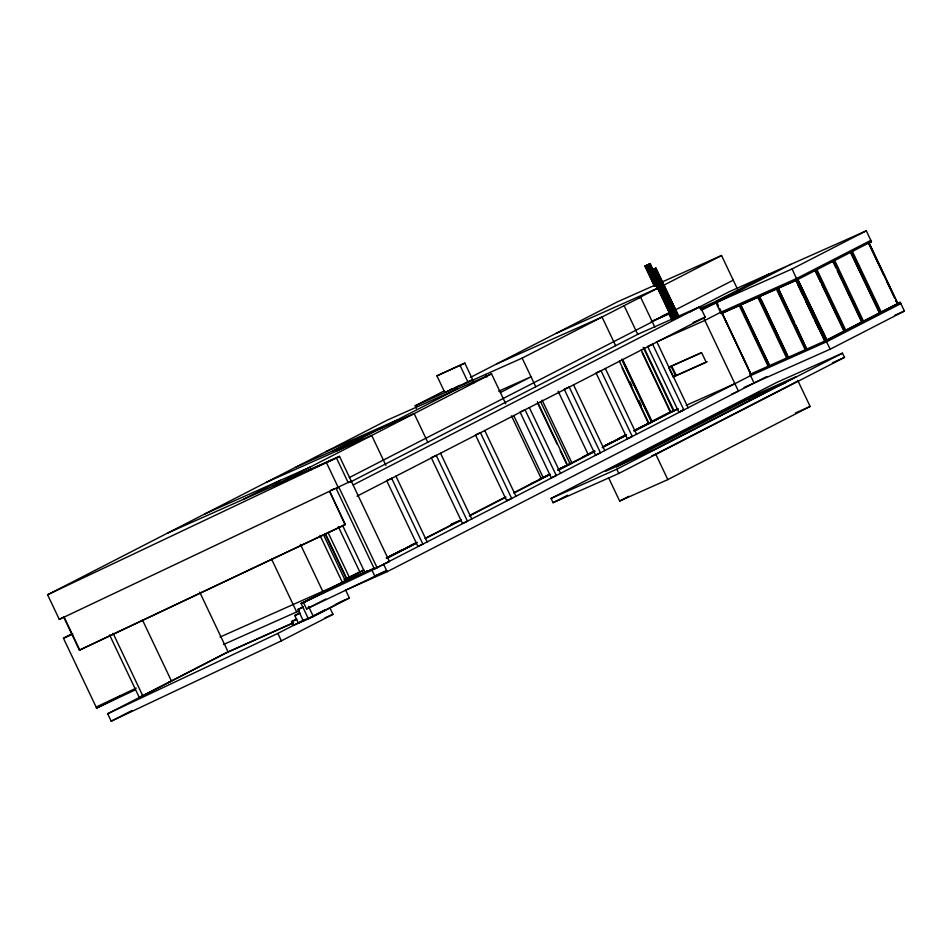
<?xml version="1.0" encoding="UTF-8"?>
<svg xmlns="http://www.w3.org/2000/svg" width="952" height="952" viewBox="0 0 952 952"><rect width="100%" height="100%" fill="white"/><g stroke="black" fill="none" stroke-linecap="round" stroke-linejoin="round"><path stroke-width="1.43" d="M79.432 650.168L345.35 524.469L329.725 491.553L345.088 524.742L79.432 650.168L63.808 617.265M657.32 285.1L654.476 286.362L645.028 266.096L650.192 263.668L675.932 317.956M650.192 263.668L644.897 266.191M652.537 269.69L649.597 271.201L655.952 268.178L678.871 316.445M653.012 269.69L655.952 268.178M654.476 286.362L656.928 285.1M436.932 375.85L464.826 363.117L472.68 379.681L467.967 382.097L444.798 392.414L436.932 375.85L464.826 363.117M351.205 481.022L59.298 619.395L47.6 594.774L387.619 419.963L491.529 373.85L505.762 403.838M416.429 408.384L415.191 405.79L444.084 390.939M470.347 377.444L617.17 301.962L655.119 285.076M333.033 450.879L352.621 440.812L381.871 427.793M336.699 451.022L458.043 388.63M415.191 405.79L522.148 358.107L640.613 297.202L654.857 327.19M243.236 499.443L280.447 480.308M658.534 287.79L637.792 298.452L640.613 297.202M272.855 486.27L491.529 373.85M662.913 285.659L721.545 255.517L737.693 289.539M47.6 594.774L339.519 456.389L389.416 561.478L374.398 569.01L336.199 488.555L338.924 487.329L377.135 567.797M500.395 392.522L531.014 376.79L498.705 391.165M59.298 619.395L63.248 617.372M652.084 321.752L670.232 312.423M349.289 477.606L652.31 321.824M675.908 309.626L733.242 280.15M350.181 482.164L637.721 334.342L700.184 306.556L705.218 317.171L357.012 496.182M353.287 484.889L700.184 306.556M689.926 311.923L728.923 291.871L790.85 264.323L701.588 310.209M715.94 301.344L769.24 273.938M700.553 309.614L792.123 268.94L866.296 230.8L871.437 241.63L797.264 279.769L721.128 313.636L715.987 302.807M749.069 369.888L750.616 374.017L722.116 313.125L747.82 367.246M721.794 313.291L740.275 305.057M740.739 304.866L769.573 365.58L740.739 304.866L757.221 297.536M788.125 357.333L759.625 296.441M870.83 240.356L796.657 278.496L720.521 312.363M795.729 325.144L806.677 349.075L778.177 288.182M795.991 280.281L824.825 340.995L795.991 280.281L777.843 288.361M668.661 367.377L701.648 352.704L706.182 362.26L673.195 376.933L668.661 367.377L701.362 352.668M673.195 376.933L707.217 361.629M386.369 557.943L402.184 549.804M558.086 469.657L570.117 463.862L540.629 401.744M586.539 455.032L594.441 450.974M604.984 445.548L611.577 442.168M618.157 438.777L626.071 434.707M633.972 430.649L639.244 427.936M651.513 421.629L666.471 413.942M344.196 579.827L349.075 577.436M351.693 576.079L363.509 570.01M386.357 558.122L417.059 542.378M425.104 538.344L460.268 520.423M469.693 515.425L504.06 497.753M514.639 492.315L535.798 481.438M537.071 480.784L549.566 474.251M558.146 469.812L594.81 450.986M602.723 446.928L626.44 434.731M633.961 430.839L670.732 411.954L641.231 349.848M344.279 579.97L349.36 577.364L328.023 532.43M386.738 558.146L417.047 542.557M538.725 479.689L549.637 474.393M558.598 469.788L570.117 463.862M582.576 457.067L594.798 451.177M602.711 447.107L626.428 434.921M634.329 430.851L651.466 422.045L621.965 359.927M643.231 347.361L673.35 410.788L652.156 421.688L622.668 359.57M344.565 580.137L363.89 570.2M387.5 558.062L416.357 543.235M425.461 538.546L461.482 520.03M469.3 516.008L506.024 497.134M513.89 493.088L550.351 474.346M558.015 470.407L594.31 451.748M602.164 447.702L625.738 435.588M634.913 430.875L677.824 408.813M344.41 600.236L308.377 618.764L301.118 603.473L337.151 584.944M342.553 525.421L364.83 572.33L367.877 570.76L342.315 582.338L320.039 535.44M374.612 575.996L386.655 570.641L306.556 608.947L303.533 602.568L342.149 582.731M506.702 500.716L511.688 498.491L480.439 432.684L475.453 434.897L506.702 500.716L508.856 499.61M678.871 412.204L683.857 409.979L652.608 344.172L647.622 346.385L678.871 412.204L683.167 409.991M303.533 602.568L372.018 570.236L751.39 375.207L721.973 313.256M325.263 609.732L303.379 620.978L297.94 609.518L303.093 606.864M789.125 356.81L787.459 357.666L758.494 296.964M826.979 339.971L797.764 279.424L826.598 340.138L844.353 331.046L815.126 270.499L820.767 282.375M843.186 331.558L862.06 321.943L833.226 261.217M862.75 321.586L879.767 312.827L850.553 252.28L878.755 311.685M306.556 608.947L325.858 599.022M900.878 303.617L826.693 341.756L750.557 375.635M306.116 619.228L298.392 623.203L294.763 615.551L299.916 612.909M330.035 608.126L332.974 614.326L281.375 640.851L111.206 721.199L107.683 713.762L224.589 653.548L293.656 622.81M226.35 652.763L292.669 623.036M109.575 634.913L139.254 697.411L142.788 695.841L228.123 651.965L199.706 592.132M345.219 590.359L387.155 571.7L766.776 376.54M345.766 590.371L349.396 598.011L313.363 616.539L293.406 625.416L291.586 621.596L296.738 618.955M744.071 387.464L830.227 349.182L904.4 311.054L900.271 302.343L896.677 304.057M107.683 713.762L277.853 633.413L304.985 619.466M335.556 604.437L338.138 603.116M111.206 721.199L131.721 710.644M551.065 498.443L776.737 382.43L842.461 353.18L844.472 357.428L618.8 473.453L553.076 502.692L551.065 498.443L616.789 469.205L842.461 353.18M747.844 398.15L605.543 471.311L653.703 449.88L796.015 376.718L747.844 398.15L748.855 400.268M616.587 466.956L748.355 399.209L785.817 382.549M553.076 502.692L567.594 495.23M655.726 454.128L798.026 380.967M608.518 477.583L619.657 501.038L628.879 496.289M619.657 501.038L667.816 479.606L810.128 406.445L797.752 380.383M71.317 634.294L63.451 638.256L96.628 708.109L135.434 689.795M96.628 708.109L120.19 696.209M71.959 634.139L63.451 638.256L72.828 633.842M96.116 707.05L136.267 688.106M661.902 282.054L721.545 255.517M555.92 333.45L658.951 287.611M496.611 363.938L602.033 317.028L615.635 345.683M449.511 389.987L452.081 388.844M455.948 387.119L459.816 385.405M464.957 383.109L472.68 379.681M325.989 451.653L396.413 420.32M379.158 429.185L414.156 413.62L427.769 442.263M296.131 467.004L362.284 437.86M266.274 482.355L371.697 435.445L385.941 465.433M204.632 514.044L310.055 467.135L311.292 469.729M275.901 484.699L339.519 456.389M167.421 533.168L336.472 457.96L348.158 482.593M662.128 316.028L669.28 312.839M668.721 313.851L651.12 321.681L668.709 313.946M790.16 264.68L866.296 230.8M699.815 308.507L737.55 291.717M883.551 274.676L868.51 242.998L871.437 241.63L869.045 242.772L897.831 303.545L880.076 312.649M692.996 322.609L705.218 317.171M832.072 261.729L834 260.872L862.833 321.597L860.905 322.454M815.828 270.142L845.114 330.701M656.154 342.089L704.849 320.419L721.354 311.935L719.652 308.353M759.291 296.607L777.034 288.718M330.546 490.423L334.64 488.602M521.291 411.419L525.04 409.753L556.289 475.572L551.291 477.785L520.042 411.978M896.082 301.082L897.343 303.724L900.271 302.343L826.086 340.483L749.95 374.35L754.091 383.061M667.721 413.299L673.35 410.788M668.387 413.275L678.074 408.967M686.19 405.35L734.896 383.68M645.837 424.556L651.466 422.045M639.768 427.531L651.93 422.117L622.001 359.094M895.047 315.207L904.4 311.054M558.586 469.181L572.045 463.196L542.116 400.161M731.66 394.128L738.419 391.117L703.718 318.027M530.657 483.723L541.426 478.939L511.498 415.905M451.141 524.409L460.018 520.506M451.081 524.528L457.733 521.565M410.836 545.329L416.214 542.926M349.194 577.019L359.951 572.223L338.305 526.635M345.981 578.864L349.36 577.364M832.405 362.807L844.472 357.428M337.972 584.373L374.505 568.118M386.679 562.703L389.416 561.478M220.031 637.055L374.267 568.439M301.118 603.473L306.104 601.259M297.94 609.518L302.926 607.293M223.565 644.48L299.356 610.756M651.703 455.913L654.381 454.723M294.763 615.551L299.749 613.338M291.586 621.596L296.584 619.383M339.424 602.449L349.396 598.011M167.945 682.667L171.479 681.085L142.431 619.919M324.906 617.908L332.974 614.326M795.408 412.99L810.128 406.445M796.991 279.769L792.123 268.94M825.824 340.483L830.227 349.182M868.843 242.831L897.665 303.545M868.617 242.998L894.939 298.44L886.681 281.28M896.189 301.082L897.45 303.724M852.409 251.411L881.243 312.137M851.719 251.768L880.541 312.482M834.69 260.515L863.523 321.24M833.916 260.86L836.427 266.144M837.689 268.785L839.569 272.748M842.698 279.341L850.85 296.5M853.98 303.105L857.74 311.018M832.845 261.395L835.975 267.988M837.224 270.63L861.679 322.109M816.983 269.63L845.816 330.344M822.028 285.017L843.96 331.213M797.478 279.233L826.895 341.185M796.788 279.602L826.431 341.756M798.181 285.433L802.56 294.668M805.689 301.248L813.829 318.385M815.079 321.026L818.839 328.928M778.807 289.503L794.468 322.502M777.177 288.694L806.011 349.42M778.914 292.669L787.066 309.828M792.088 320.396L800.227 337.555M801.489 340.197L803.369 344.148M776.38 289.051L805.202 349.777M761.505 300.404L787.828 355.834M757.828 297.31L786.649 358.023M740.073 305.211L768.907 365.925M739.942 305.223L746.201 318.42M751.223 328.975L757.483 342.185M760.624 348.777L764.385 356.702M765.634 359.344L766.884 361.974M739.276 305.568L768.097 366.282M716.808 302.379L718.51 305.961M655.797 268.285L678.716 316.552M655.619 268.285L677.907 315.219M655.19 268.619L678.11 316.885M654.214 269.107L677.134 317.373M649.918 263.764L652.917 270.07M649.562 264.037L652.548 270.344M651.775 270.261L674.694 318.539M648.74 264.442L651.739 270.749M647.741 264.93L673.611 319.027M650.359 270.761L652.905 276.128M649.93 271.082L672.85 319.36M649.752 271.094L672.671 319.36M646.717 265.418L672.517 319.479M668.459 313.208L671.636 319.908M645.813 265.822L655.392 285.993M649.133 273.391L651.525 278.436M645.028 266.096L654.75 286.266M671.743 366.02L676.122 375.255M671.017 366.175L675.551 375.719M656.904 341.958L688.153 407.777M624.119 305.675L637.721 334.33M643.968 347.504L674.016 410.764M642.1 352.656L670.339 412.133M630.081 381.883L631.961 385.857M638.863 400.387L641.374 405.671M619.347 361.094L648.847 423.212M622.096 367.877L648.455 423.378M655.452 453.545L667.816 479.606M605.329 368.483L636.579 434.29M616.789 469.205L618.8 473.453M573.532 384.822L604.794 450.629M558.086 391.129L588.217 454.568M522.148 358.107L535.75 386.75M537.38 401.589L567.499 465.028M537.618 403.089L557.075 444.06M560.216 450.665L566.488 463.886M529.336 407.551L560.585 473.358M513.735 415.572L543.235 477.69M485.615 374.457L486.853 377.052M472.787 380.169L474.025 382.763M460.113 365.544L467.967 382.097M484.735 430.471L515.984 496.289M440.526 453.2L471.787 519.007M395.937 476.119L427.186 541.938M383.632 564.262L387.155 571.7M326.631 463.017L338.329 487.638M372.018 570.236L375.04 576.603M325.394 533.596L346.73 578.53M325.013 533.763L345.719 577.376M323.728 535.214L345.362 580.779M300.463 544.413L322.752 591.359M308.519 606.353L313.363 616.539M271.487 558.931L296.667 611.957M277.853 633.413L281.375 640.851M113.109 633.342L142.788 695.841M64.082 616.991L79.706 649.895M601.021 370.685L596.035 372.91L627.285 438.717L632.283 436.504L601.021 370.685M569.236 387.036L564.25 389.249L595.5 455.068L600.486 452.843L569.236 387.036M436.23 455.413L431.244 457.626L462.493 523.445L467.48 521.22L436.23 455.413M391.641 478.332L386.655 480.558L417.904 546.365L422.89 544.151L391.641 478.332"/></g></svg>
